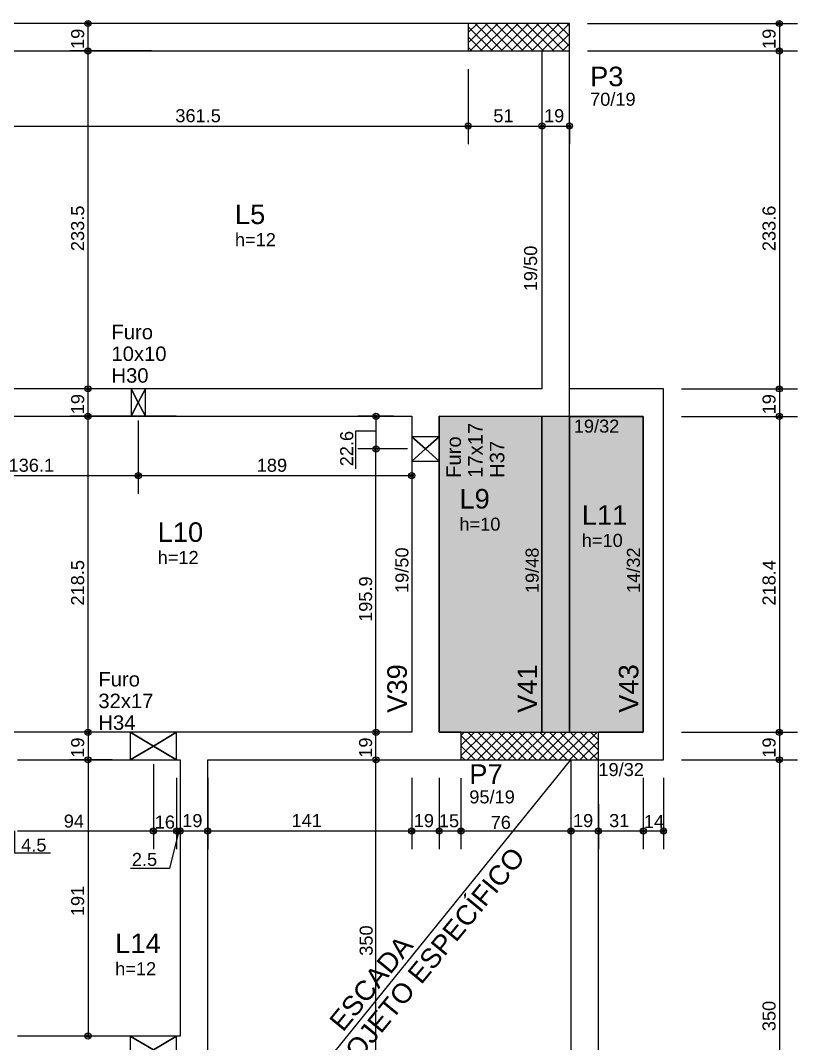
# Model space of a CAD drawing. Extents: x 0 to 119, y 0 to 84.
# Drawn here: x 40.16 to 50.9, y 53.02 to 67.16 of the extents above; entities that cross this region are included whole.
import ezdxf

# ---------------------------------------------------------------- set-up
doc = ezdxf.new("R2010")
doc.units = 0
doc.header["$MEASUREMENT"] = 0
for name, color, linetype in [('1', 3, 'CONTINUOUS'), ('25', 130, 'CONTINUOUS'), ('27', 250, 'CONTINUOUS'), ('3', 7, 'CONTINUOUS'), ('32', 250, 'CONTINUOUS'), ('36', 7, 'CONTINUOUS'), ('37', 7, 'CONTINUOUS'), ('38', 7, 'CONTINUOUS'), ('62', 7, 'CONTINUOUS')]:
    doc.layers.add(name, color=color, linetype=linetype)
doc.styles.add('TQS_ARIAL', font='arial.ttf')

msp = doc.modelspace()

# ---------------------------------------------------------------- linework, layer by layer
at = {"layer": '1', "color": 3, "linetype": 'Continuous'}
for p, q in [((47.045595, 66.929859), (47.045595, 66.929859)), ((47.195594, 57.12788), (47.195594, 57.12788))]:
    msp.add_line(p, q, dxfattribs=at)
at = {"layer": '25', "color": 130, "linetype": 'Continuous'}
for points in [[(45.945594, 57.319914), (46.245594, 57.319914), (47.36555, 57.31788), (47.36555, 61.688155), (45.945594, 61.688417), (45.945594, 57.319914)], [(47.74555, 61.688155), (47.36555, 61.688155), (47.36555, 57.31988), (47.74555, 57.31988), (47.74555, 61.688155)], [(48.145594, 57.319914), (48.765637, 57.319914), (48.765637, 61.687897), (47.74555, 61.688085), (47.74555, 57.31788), (48.145594, 57.319914)]]:
    msp.add_lwpolyline(points, dxfattribs=at)
for points in [[(47.36555, 61.688155), (45.945594, 61.688417), (45.945594, 57.319914)], [(47.36555, 61.688155), (45.945594, 57.319914), (46.245594, 57.319914)], [(47.36555, 61.688155), (46.245594, 57.319914), (47.36555, 57.31788)], [(47.74555, 61.688155), (47.36555, 61.688155), (47.36555, 57.31988)], [(47.74555, 61.688155), (47.36555, 57.31988), (47.74555, 57.31988)], [(47.74555, 61.688155), (47.74555, 57.31988), (47.74555, 61.688155)], [(48.145594, 57.319914), (48.765637, 61.687897), (47.74555, 61.688085)], [(48.145594, 57.319914), (47.74555, 61.688085), (47.74555, 57.31788)], [(48.145594, 57.319914), (48.765637, 57.319914), (48.765637, 61.687897)], [(48.145594, 57.319914), (47.74555, 57.31788), (48.145594, 57.319914)]]:
    msp.add_solid(points, dxfattribs=at)
at = {"layer": '27', "color": 250, "linetype": 'Continuous'}
for p, q in [((46.345595, 66.851691), (46.613763, 67.119859)), ((46.345595, 66.993113), (46.472341, 67.119859)), ((46.345595, 67.074333), (46.680068, 66.739859)), ((46.375184, 66.739859), (46.755184, 67.119859)), ((46.44149, 67.119859), (46.82149, 66.739859)), ((46.516605, 66.739859), (46.896605, 67.119859)), ((46.582911, 67.119859), (46.962911, 66.739859)), ((46.658027, 66.739859), (47.038027, 67.119859)), ((46.724333, 67.119859), (47.104333, 66.739859)), ((46.799448, 66.739859), (47.179448, 67.119859)), ((46.865754, 67.119859), (47.245754, 66.739859)), ((46.940869, 66.739859), (47.320869, 67.119859)), ((47.007175, 67.119859), (47.387175, 66.739859)), ((47.082291, 66.739859), (47.462291, 67.119859)), ((47.148597, 67.119859), (47.528597, 66.739859)), ((47.223712, 66.739859), (47.603712, 67.119859)), ((47.290018, 67.119859), (47.670018, 66.739859)), ((47.365133, 66.739859), (47.745595, 67.119859)), ((47.431439, 67.119859), (47.745595, 66.805704)), ((47.572861, 67.119859), (47.745595, 66.947125)), ((47.714282, 67.119859), (47.745595, 67.088547)), ((46.345595, 66.932912), (46.538647, 66.739859)), ((47.506555, 66.739859), (47.745595, 66.978899)), ((46.345595, 66.79149), (46.397226, 66.739859)), ((47.647976, 66.739859), (47.745595, 66.837478)), ((46.245594, 56.993617), (46.569857, 57.31788)), ((46.245594, 57.135039), (46.428436, 57.31788)), ((46.245594, 57.27646), (46.287014, 57.31788)), ((46.331278, 56.93788), (46.711278, 57.31788)), ((46.343974, 57.31788), (46.723974, 56.93788)), ((46.4727, 56.93788), (46.8527, 57.31788)), ((46.485395, 57.31788), (46.865395, 56.93788)), ((46.614121, 56.93788), (46.994121, 57.31788)), ((46.626817, 57.31788), (47.006817, 56.93788)), ((46.755542, 56.93788), (47.135542, 57.31788)), ((46.768238, 57.31788), (47.148238, 56.93788)), ((46.896964, 56.93788), (47.276964, 57.31788)), ((46.90966, 57.31788), (47.28966, 56.93788)), ((47.038385, 56.93788), (47.418385, 57.31788)), ((47.051081, 57.31788), (47.431081, 56.93788)), ((47.179806, 56.93788), (47.559806, 57.31788)), ((47.192502, 57.31788), (47.572502, 56.93788)), ((47.321228, 56.93788), (47.701228, 57.31788)), ((47.333924, 57.31788), (47.713924, 56.93788)), ((47.462649, 56.93788), (47.842649, 57.31788)), ((47.475345, 57.31788), (47.855345, 56.93788)), ((47.60407, 56.93788), (47.98407, 57.31788)), ((47.616766, 57.31788), (47.996766, 56.93788)), ((47.745492, 56.93788), (48.125492, 57.31788)), ((47.758188, 57.31788), (48.138188, 56.93788)), ((47.899609, 57.31788), (48.145594, 57.071895)), ((48.04103, 57.31788), (48.145594, 57.213316)), ((46.245594, 57.274838), (46.582553, 56.93788)), ((47.886913, 56.93788), (48.145594, 57.196561)), ((46.245594, 57.133417), (46.441131, 56.93788)), ((48.028335, 56.93788), (48.145594, 57.05514)), ((46.245594, 56.991996), (46.29971, 56.93788))]:
    msp.add_line(p, q, dxfattribs=at)
at = {"layer": '3', "color": 7, "linetype": 'Continuous'}
for points in [[(46.345595, 67.119899), (39.11555, 67.119899)], [(39.11555, 66.739899), (46.345595, 66.739899)], [(47.36555, 66.739859), (47.36555, 62.068155)], [(47.74555, 62.068085), (47.74555, 66.739859)], [(45.755629, 62.068452), (38.365594, 62.069816)], [(41.786298, 61.879184), (41.686263, 61.689203), (41.886263, 61.689166), (41.786298, 61.879184), (41.886263, 61.689166), (41.886333, 62.069166), (41.786298, 61.879184), (41.886333, 62.069166), (41.686333, 62.069203), (41.786298, 61.879184), (41.686333, 62.069203), (41.686263, 61.689203), (41.786298, 61.879184)], [(47.36555, 62.068155), (45.755629, 62.068452)], [(49.045637, 62.067845), (47.74555, 62.068085)], [(47.74555, 61.688085), (47.74555, 62.068085)], [(49.045637, 56.939914), (49.045637, 62.067845)], [(38.365594, 61.689816), (45.565594, 61.688487)], [(45.565594, 61.688487), (45.565594, 57.319914)], [(45.945594, 57.319914), (45.945594, 61.688417)], [(45.945594, 61.688417), (47.74555, 61.688155)], [(47.36555, 61.688155), (47.36555, 57.31788)], [(47.74555, 61.688085), (48.765637, 61.687897)], [(47.74555, 57.31788), (47.74555, 61.688085)], [(48.765637, 61.687897), (48.765637, 57.319914)], [(45.75559, 61.23697), (45.94559, 61.06697), (45.94559, 61.40697), (45.75559, 61.23697), (45.94559, 61.40697), (45.56559, 61.40697), (45.75559, 61.23697), (45.56559, 61.40697), (45.56559, 61.06697), (45.75559, 61.23697), (45.56559, 61.06697), (45.94559, 61.06697), (45.75559, 61.23697)], [(42.55555, 57.319914), (40.025571, 57.319914)], [(41.995954, 57.129914), (41.675954, 56.939914), (42.315954, 56.939914), (41.995954, 57.129914), (42.315954, 56.939914), (42.315954, 57.319914), (41.995954, 57.129914), (42.315954, 57.319914), (41.675954, 57.319914), (41.995954, 57.129914), (41.675954, 57.319914), (41.675954, 56.939914), (41.995954, 57.129914)], [(45.565594, 57.319914), (42.55555, 57.319914)], [(46.245594, 57.319914), (45.945594, 57.319914)], [(48.765637, 57.319914), (48.145594, 57.319914)], [(40.11555, 56.939914), (42.36555, 56.939914)], [(42.36555, 56.939914), (42.36555, 53.11988)], [(42.74555, 56.939914), (45.755594, 56.939914)], [(42.74555, 52.92988), (42.74555, 56.939914)], [(45.755594, 56.939914), (46.245594, 56.939914)], [(47.765594, 56.93788), (47.765594, 49.47988)], [(48.145594, 56.939914), (49.045637, 56.939914)], [(48.145594, 49.47988), (48.145594, 56.93788)], [(42.36555, 53.11988), (40.11555, 53.11988)], [(41.995951, 52.92988), (41.675951, 52.73988), (42.315951, 52.73988), (41.995951, 52.92988), (42.315951, 52.73988), (42.315951, 53.11988), (41.995951, 52.92988), (42.315951, 53.11988), (41.675951, 53.11988), (41.995951, 52.92988), (41.675951, 53.11988), (41.675951, 52.73988), (41.995951, 52.92988)]]:
    msp.add_lwpolyline(points, dxfattribs=at)
at = {"layer": '32', "color": 250, "linetype": 'Continuous'}
for p, q in [((42.119396, 67.119899), (40.842052, 67.119899)), ((41.092052, 66.739899), (41.092052, 67.119899)), ((42.369396, 67.119899), (42.369396, 67.119899)), ((46.345595, 67.119899), (46.345595, 67.119899)), ((46.345595, 67.119899), (46.345595, 67.119899)), ((47.36555, 67.119859), (47.36555, 67.119859)), ((47.36555, 67.119859), (47.36555, 67.119859)), ((47.745595, 67.119859), (47.745595, 67.119859)), ((47.745595, 67.119859), (47.745595, 67.119859)), ((47.995595, 67.119859), (50.897506, 67.119859)), ((50.647506, 67.119859), (50.647506, 66.739859)), ((41.971334, 66.739899), (40.842052, 66.739899)), ((41.971334, 66.739899), (40.842052, 66.739899)), ((41.092052, 62.069134), (41.092052, 66.739899)), ((42.221334, 66.739899), (42.221334, 66.739899)), ((42.221334, 66.739899), (42.221334, 66.739899)), ((46.345595, 66.739859), (46.345595, 66.739859)), ((46.345595, 66.739859), (46.345595, 66.739859)), ((47.745595, 66.739859), (47.745595, 66.739859)), ((47.745595, 66.739859), (47.745595, 66.739859)), ((47.995595, 66.739859), (50.897506, 66.739859)), ((47.995595, 66.739859), (50.897506, 66.739859)), ((50.647506, 66.739859), (50.647506, 62.067845)), ((46.345595, 66.489859), (46.345595, 65.450963)), ((46.345595, 66.489859), (46.345595, 65.450963)), ((47.36555, 66.014674), (47.36555, 66.014674)), ((47.36555, 66.014674), (47.36555, 66.014674)), ((47.74555, 65.98834), (47.74555, 65.98834)), ((39.11555, 65.700963), (46.345595, 65.700963)), ((46.345595, 65.700963), (47.36555, 65.700963)), ((47.36555, 65.764674), (47.36555, 65.450963)), ((47.36555, 65.764674), (47.36555, 65.450963)), ((47.36555, 65.700963), (47.74555, 65.700963)), ((47.74555, 65.73834), (47.74555, 65.450963)), ((41.810612, 62.069134), (40.842052, 62.069134)), ((41.810612, 62.069134), (40.842052, 62.069134)), ((41.092052, 61.689042), (41.092052, 62.069134)), ((42.060612, 62.069134), (42.060612, 62.069134)), ((42.060612, 62.069134), (42.060612, 62.069134)), ((49.045637, 62.067845), (49.045637, 62.067845)), ((49.045637, 62.067845), (49.045637, 62.067845)), ((49.295637, 62.067845), (50.897506, 62.067845)), ((49.295637, 62.067845), (50.897506, 62.067845)), ((50.647506, 62.067845), (50.647506, 61.687845)), ((41.786298, 61.879184), (41.786298, 61.879184)), ((41.786298, 61.879184), (41.786298, 61.879184)), ((42.30928, 61.689042), (40.842052, 61.689042)), ((42.30928, 61.689042), (40.842052, 61.689042)), ((41.092052, 57.319914), (41.092052, 61.689042)), ((42.55928, 61.689042), (42.55928, 61.689042)), ((42.55928, 61.689042), (42.55928, 61.689042)), ((45.315594, 61.688487), (44.821314, 61.688487)), ((45.071314, 61.688487), (45.071314, 61.23697)), ((45.565594, 61.688487), (45.565594, 61.688487)), ((45.565594, 61.688487), (45.565594, 61.688487)), ((49.045637, 61.687845), (49.045637, 61.687845)), ((49.045637, 61.687845), (49.045637, 61.687845)), ((49.295637, 61.687845), (50.897506, 61.687845)), ((49.295637, 61.687845), (50.897506, 61.687845)), ((50.647506, 61.687845), (50.647506, 57.319914)), ((41.786298, 61.629184), (41.786298, 60.618114)), ((41.786298, 61.629184), (41.786298, 60.618114)), ((45.565594, 61.438487), (45.565594, 60.618114)), ((45.50559, 61.23697), (44.821314, 61.23697)), ((45.25559, 61.23697), (44.821314, 61.23697)), ((45.071314, 57.319914), (45.071314, 61.23697)), ((45.50559, 61.23697), (45.50559, 61.23697)), ((45.75559, 61.23697), (45.75559, 61.23697)), ((39.065084, 60.868114), (41.786298, 60.868114)), ((41.786298, 60.868114), (45.565594, 60.868114)), ((42.30555, 57.319914), (40.842052, 57.319914)), ((41.425954, 57.319914), (40.842052, 57.319914)), ((41.092052, 57.319914), (41.092052, 56.939914)), ((41.675954, 57.319914), (41.675954, 57.319914)), ((42.55555, 57.319914), (42.55555, 57.319914)), ((45.315594, 57.319914), (44.821314, 57.319914)), ((45.071314, 56.939914), (45.071314, 57.319914)), ((45.071314, 57.319914), (45.071314, 57.319914)), ((45.565594, 57.319914), (45.565594, 57.319914)), ((49.045637, 57.319914), (49.045637, 57.319914)), ((49.045637, 57.319914), (49.045637, 57.319914)), ((49.295637, 57.319914), (50.897506, 57.319914)), ((49.295637, 57.319914), (50.897506, 57.319914)), ((50.647506, 57.319914), (50.647506, 56.939914)), ((41.995954, 57.129914), (41.995954, 57.129914)), ((41.995954, 57.129914), (41.995954, 57.129914)), ((41.425954, 56.939914), (40.842052, 56.939914)), ((41.425954, 56.939914), (40.842052, 56.939914)), ((41.092052, 56.939914), (41.092052, 53.11988)), ((41.675954, 56.939914), (41.675954, 56.939914)), ((41.675954, 56.939914), (41.675954, 56.939914)), ((41.995954, 56.879914), (41.995954, 55.705414)), ((41.995954, 56.879914), (41.995954, 55.705414)), ((42.315954, 56.939914), (42.315954, 56.939914)), ((42.315954, 56.939914), (42.315954, 56.939914)), ((42.36555, 56.939914), (42.36555, 56.939914)), ((42.36555, 56.939914), (42.36555, 56.939914)), ((42.74555, 56.939914), (42.74555, 56.939914)), ((45.071314, 56.939914), (45.071314, 56.939914)), ((45.071314, 49.93988), (45.071314, 56.939914)), ((45.071314, 56.939914), (45.071314, 56.939914)), ((45.565594, 56.939914), (45.565594, 56.939914)), ((45.565594, 56.939914), (45.565594, 56.939914)), ((45.945594, 56.939914), (45.945594, 56.939914)), ((45.945594, 56.939914), (45.945594, 56.939914)), ((46.245594, 56.93788), (46.245594, 56.93788)), ((46.245594, 56.93788), (46.245594, 56.93788)), ((48.765637, 56.939914), (48.765637, 56.939914)), ((48.765637, 56.939914), (48.765637, 56.939914)), ((49.045637, 56.939914), (49.045637, 56.939914)), ((49.045637, 56.939914), (49.045637, 56.939914)), ((49.045637, 56.939914), (49.045637, 56.939914)), ((49.295637, 56.939914), (50.897506, 56.939914)), ((49.295637, 56.939914), (50.897506, 56.939914)), ((50.647506, 56.939914), (50.647506, 49.93988)), ((42.315954, 56.689914), (42.315954, 55.705414)), ((42.315954, 56.689914), (42.315954, 55.705414)), ((42.36555, 56.689914), (42.36555, 55.705414)), ((42.36555, 56.689914), (42.36555, 55.705414)), ((42.74555, 56.689914), (42.74555, 55.705414)), ((45.565594, 56.689914), (45.565594, 55.705414)), ((45.565594, 56.689914), (45.565594, 55.705414)), ((45.945594, 56.689914), (45.945594, 55.705414)), ((45.945594, 56.689914), (45.945594, 55.705414)), ((46.245594, 56.68788), (46.245594, 55.705414)), ((46.245594, 56.68788), (46.245594, 55.705414)), ((47.765594, 56.635516), (47.765594, 56.635516)), ((47.765594, 56.635516), (47.765594, 56.635516)), ((48.765637, 56.689914), (48.765637, 55.705414)), ((48.765637, 56.689914), (48.765637, 55.705414)), ((49.045637, 56.689914), (49.045637, 55.705414)), ((48.145594, 56.576884), (48.145594, 56.576884)), ((48.145594, 56.576884), (48.145594, 56.576884)), ((47.765594, 56.385516), (47.765594, 55.705414)), ((47.765594, 56.385516), (47.765594, 55.705414)), ((48.145594, 56.326884), (48.145594, 55.705414)), ((48.145594, 56.326884), (48.145594, 55.705414)), ((40.11555, 55.955414), (41.995954, 55.955414)), ((41.995954, 55.955414), (42.315954, 55.955414)), ((42.315954, 55.955414), (42.36555, 55.955414)), ((42.36555, 55.955414), (42.74555, 55.955414)), ((42.74555, 55.955414), (45.565594, 55.955414)), ((42.74555, 55.955414), (42.74555, 55.955414)), ((45.565594, 55.955414), (45.945594, 55.955414)), ((45.945594, 55.955414), (46.245594, 55.955414)), ((46.245594, 55.955414), (47.765594, 55.955414)), ((47.765594, 55.955414), (48.145594, 55.955414)), ((48.145594, 55.955414), (48.765637, 55.955414)), ((48.765637, 55.955414), (49.045637, 55.955414)), ((40.99055, 53.11988), (40.842052, 53.11988)), ((41.24055, 53.11988), (41.24055, 53.11988))]:
    msp.add_line(p, q, dxfattribs=at)
for points in [[(44.794377, 60.962165), (44.794377, 61.487475), (45.071314, 61.487475)], [(40.073925, 55.955414), (40.073925, 55.651508), (40.571621, 55.651508)], [(42.3448, 55.955414), (42.219762, 55.434571), (41.680781, 55.434571)]]:
    msp.add_lwpolyline(points, dxfattribs=at)
for centre, radius in [((41.092052, 67.119899), 0.041625), ((41.092052, 67.119899), 0.02075), ((50.647506, 67.119859), 0.041625), ((50.647506, 67.119859), 0.02075), ((41.092052, 66.739899), 0.041625), ((41.092052, 66.739899), 0.041625), ((50.647506, 66.739859), 0.041625), ((50.647506, 66.739859), 0.041625), ((41.092052, 66.739899), 0.02075), ((41.092052, 66.739899), 0.02075), ((50.647506, 66.739859), 0.02075), ((50.647506, 66.739859), 0.02075), ((46.345595, 65.700963), 0.041625), ((46.345595, 65.700963), 0.041625), ((46.345595, 65.700963), 0.02075), ((46.345595, 65.700963), 0.02075), ((47.36555, 65.700963), 0.041625), ((47.36555, 65.700963), 0.041625), ((47.36555, 65.700963), 0.02075), ((47.36555, 65.700963), 0.02075), ((47.74555, 65.700963), 0.041625), ((47.74555, 65.700963), 0.02075), ((41.092052, 62.069134), 0.041625), ((41.092052, 62.069134), 0.041625), ((50.647506, 62.067845), 0.041625), ((50.647506, 62.067845), 0.041625), ((41.092052, 62.069134), 0.02075), ((41.092052, 62.069134), 0.02075), ((50.647506, 62.067845), 0.02075), ((50.647506, 62.067845), 0.02075), ((41.092052, 61.689042), 0.041625), ((41.092052, 61.689042), 0.041625), ((41.092052, 61.689042), 0.02075), ((41.092052, 61.689042), 0.02075), ((45.071314, 61.688487), 0.041625), ((45.071314, 61.688487), 0.02075), ((50.647506, 61.687845), 0.041625), ((50.647506, 61.687845), 0.041625), ((50.647506, 61.687845), 0.02075), ((50.647506, 61.687845), 0.02075), ((45.071314, 61.23697), 0.041625), ((45.071314, 61.23697), 0.041625), ((45.071314, 61.23697), 0.02075), ((45.071314, 61.23697), 0.02075), ((41.786298, 60.868114), 0.041625), ((41.786298, 60.868114), 0.041625), ((41.786298, 60.868114), 0.02075), ((41.786298, 60.868114), 0.02075), ((45.565594, 60.868114), 0.041625), ((45.565594, 60.868114), 0.02075), ((41.092052, 57.319914), 0.041625), ((41.092052, 57.319914), 0.041625), ((41.092052, 57.319914), 0.02075), ((41.092052, 57.319914), 0.02075), ((45.071314, 57.319914), 0.041625), ((45.071314, 57.319914), 0.041625), ((45.071314, 57.319914), 0.02075), ((45.071314, 57.319914), 0.02075), ((50.647506, 57.319914), 0.041625), ((50.647506, 57.319914), 0.041625), ((50.647506, 57.319914), 0.02075), ((50.647506, 57.319914), 0.02075), ((41.092052, 56.939914), 0.041625), ((41.092052, 56.939914), 0.041625), ((41.092052, 56.939914), 0.02075), ((41.092052, 56.939914), 0.02075), ((45.071314, 56.939914), 0.041625), ((45.071314, 56.939914), 0.041625), ((45.071314, 56.939914), 0.02075), ((45.071314, 56.939914), 0.02075), ((50.647506, 56.939914), 0.041625), ((50.647506, 56.939914), 0.041625), ((50.647506, 56.939914), 0.02075), ((50.647506, 56.939914), 0.02075), ((41.995954, 55.955414), 0.041625), ((41.995954, 55.955414), 0.041625), ((41.995954, 55.955414), 0.02075), ((41.995954, 55.955414), 0.02075), ((42.315954, 55.955414), 0.041625), ((42.315954, 55.955414), 0.041625), ((42.315954, 55.955414), 0.02075), ((42.315954, 55.955414), 0.02075), ((42.36555, 55.955414), 0.041625), ((42.36555, 55.955414), 0.041625), ((42.36555, 55.955414), 0.02075), ((42.36555, 55.955414), 0.02075), ((42.74555, 55.955414), 0.041625), ((42.74555, 55.955414), 0.041625), ((42.74555, 55.955414), 0.02075), ((42.74555, 55.955414), 0.02075), ((45.565594, 55.955414), 0.041625), ((45.565594, 55.955414), 0.041625), ((45.565594, 55.955414), 0.02075), ((45.565594, 55.955414), 0.02075), ((45.945594, 55.955414), 0.041625), ((45.945594, 55.955414), 0.041625), ((45.945594, 55.955414), 0.02075), ((45.945594, 55.955414), 0.02075), ((46.245594, 55.955414), 0.041625), ((46.245594, 55.955414), 0.041625), ((46.245594, 55.955414), 0.02075), ((46.245594, 55.955414), 0.02075), ((47.765594, 55.955414), 0.041625), ((47.765594, 55.955414), 0.041625), ((47.765594, 55.955414), 0.02075), ((47.765594, 55.955414), 0.02075), ((48.145594, 55.955414), 0.041625), ((48.145594, 55.955414), 0.041625), ((48.145594, 55.955414), 0.02075), ((48.145594, 55.955414), 0.02075), ((48.765637, 55.955414), 0.041625), ((48.765637, 55.955414), 0.041625), ((48.765637, 55.955414), 0.02075), ((48.765637, 55.955414), 0.02075), ((49.045637, 55.955414), 0.041625), ((49.045637, 55.955414), 0.02075), ((41.092052, 53.11988), 0.041625), ((41.092052, 53.11988), 0.02075)]:
    msp.add_circle(centre, radius, dxfattribs=at)
at = {"layer": '38', "color": 7, "linetype": 'Continuous'}
msp.add_line((42.755592, 50.748828), (47.765594, 56.93788), dxfattribs=at)
at = {"layer": '62', "linetype": 'Continuous'}
for points in [[(46.345595, 66.739859), (47.745595, 66.739859), (47.745595, 67.119859), (46.345595, 67.119859), (46.345595, 66.739859)], [(46.245594, 56.93788), (48.145594, 56.93788), (48.145594, 57.31788), (46.245594, 57.31788), (46.245594, 56.93788)]]:
    msp.add_lwpolyline(points, dxfattribs=at)

# ---------------------------------------------------------------- texts
at = {"layer": '3', "color": 7, "linetype": 'Continuous', "style": 'TQS_ARIAL'}
for s, rotation, p in [('Furo', 359.989428, (41.415723, 62.753777)), ('10x10', 359.989428, (41.415667, 62.453777)), ('H30', 359.989428, (41.415612, 62.153777)), ('17x17', 90, (46.54559, 60.83697)), ('Furo', 90, (46.24559, 60.83697)), ('H37', 90, (46.84559, 60.83697))]:
    msp.add_text(s, height=0.2, rotation=rotation, dxfattribs=at).set_placement(p)
for s, p in [('Furo', (41.234834, 57.95376)), ('32x17', (41.234834, 57.65376)), ('H34', (41.234834, 57.35376))]:
    msp.add_text(s, height=0.2, dxfattribs=at).set_placement(p)
at = {"layer": '32', "color": 250, "linetype": 'Continuous', "style": 'TQS_ARIAL'}
for s, p in [('19', (41.038052, 66.767899)), ('19', (50.593506, 66.767859)), ('233.5', (41.038052, 63.972516)), ('233.6', (50.593506, 63.971852)), ('19', (41.038052, 61.717088)), ('19', (50.593506, 61.715845)), ('22.6', (44.756749, 60.997016)), ('218.5', (41.038052, 59.072478)), ('218.4', (50.593506, 59.071879)), ('195.9', (45.017314, 58.846442)), ('19', (41.038052, 56.967914)), ('19', (45.017314, 56.967914)), ('19', (50.593506, 56.967914)), ('191', (41.038052, 54.777897)), ('350', (45.02599, 54.230565)), ('350', (50.593506, 53.187897))]:
    msp.add_text(s, height=0.18, rotation=90, dxfattribs=at).set_placement(p)
for s, p in [('361.5', (42.298572, 65.754963)), ('51', (46.693572, 65.754963)), ('19', (47.39355, 65.754963)), ('136.1', (39.993691, 60.922114)), ('189', (43.423946, 60.922114)), ('94', (40.756967, 56.002108)), ('16', (42.013704, 55.988913)), ('19', (42.39355, 56.009414)), ('141', (43.903572, 56.009414)), ('19', (45.593594, 56.009414)), ('15', (45.941018, 56.00732)), ('76', (46.65659, 55.984358)), ('19', (47.793594, 56.009414)), ('31', (48.293616, 56.009414)), ('14', (48.774181, 55.996399)), ('4.5', (40.168254, 55.671485)), ('2.5', (41.697646, 55.472411))]:
    msp.add_text(s, height=0.18, dxfattribs=at).set_placement(p)
at = {"layer": '36', "color": 7, "linetype": 'Continuous', "style": 'TQS_ARIAL'}
for s, height, p in [('P3', 0.27, (48.030595, 66.252359)), ('70/19', 0.18, (48.030595, 65.982359)), ('P7', 0.27, (46.361104, 56.606926)), ('95/19', 0.18, (46.361104, 56.336926))]:
    msp.add_text(s, height=height, dxfattribs=at).set_placement(p)
at = {"layer": '37', "color": 7, "linetype": 'Continuous', "style": 'TQS_ARIAL'}
for s, height, rotation, p in [('19/50', 0.18, 90, (47.29805, 63.418155)), ('19/32', 0.18, 359.989428, (47.805552, 61.463074)), ('19/50', 0.18, 90, (45.519858, 59.246642)), ('19/48', 0.18, 90, (47.319813, 59.244609)), ('14/32', 0.18, 90, (48.7199, 59.246642)), ('V39', 0.27, 90, (45.498094, 57.589914)), ('V41', 0.27, 90, (47.29805, 57.58788)), ('V43', 0.27, 90, (48.698137, 57.589914))]:
    msp.add_text(s, height=height, rotation=rotation, dxfattribs=at).set_placement(p)
msp.add_text('19/32', height=0.18, dxfattribs=at).set_placement((48.145616, 56.714914))
at = {"layer": '38', "color": 7, "linetype": 'Continuous', "style": 'TQS_ARIAL'}
for s, height, p in [('L5', 0.27, (43.122156, 64.346802)), ('h=12', 0.18, (43.122156, 64.040802)), ('L9', 0.27, (46.224919, 60.413586)), ('L11', 0.27, (47.916018, 60.188881)), ('h=10', 0.18, (46.224919, 60.107586)), ('L10', 0.27, (42.054417, 59.952644)), ('h=10', 0.18, (47.916018, 59.882881)), ('h=12', 0.18, (42.054417, 59.646644)), ('L14', 0.27, (41.467429, 54.267158)), ('h=12', 0.18, (41.467429, 53.961158))]:
    msp.add_text(s, height=height, dxfattribs=at).set_placement(p)
for s, p in [('VER PROJETO ESPECÍFICO', (43.940747, 51.684372)), ('ESCADA', (44.615085, 53.166045))]:
    msp.add_text(s, height=0.27, rotation=50.589, dxfattribs=at).set_placement(p)

doc.saveas('drawing.dxf')
